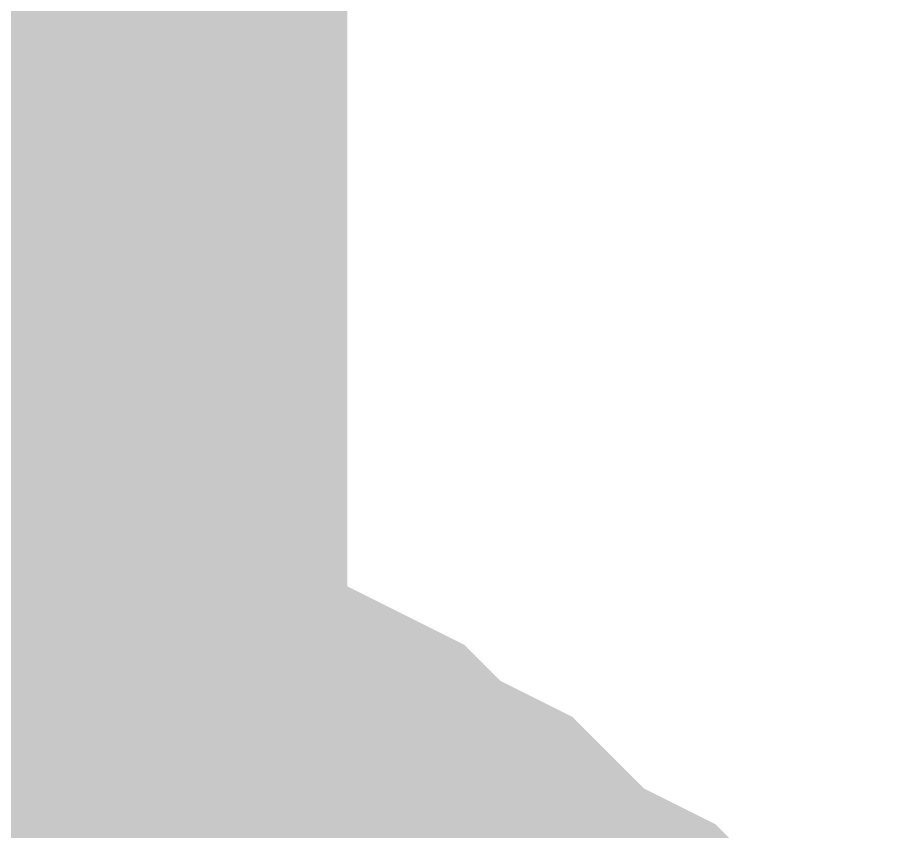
# Model space of a CAD drawing. Header units: inches. Extents: x 0 to 841, y 0 to 594.
# Drawn here: x 520.178 to 520.722, y 110.663 to 111.173 of the extents above; entities that cross this region are included whole.
import ezdxf

# ---------------------------------------------------------------- set-up
doc = ezdxf.new("R2010")
doc.units = ezdxf.units.IN
doc.layers.add('Sheet', color=255, linetype='Continuous')

msp = doc.modelspace()

# ---------------------------------------------------------------- linework, layer by layer
at = {"layer": 'Sheet'}
for points in [[(520.01055, 114.99093, 0.7493, 0.7493, 0), (520.01055, 109.98253, 0.7493, 0.7493, 0)], [(520.01055, 110.74614, 0.29972, 0.29972, 0), (520.05546, 110.74614, 0.29972, 0.29972, 0), (520.07792, 110.74614, 0.29972, 0.29972, 0), (520.12284, 110.74614, 0.29972, 0.29972, 0), (520.16775, 110.72368, 0.29972, 0.29972, 0), (520.19021, 110.72368, 0.29972, 0.29972, 0), (520.23513, 110.70123, 0.29972, 0.29972, 0), (520.25758, 110.70123, 0.29972, 0.29972, 0), (520.3025, 110.67877, 0.29972, 0.29972, 0), (520.32496, 110.67877, 0.29972, 0.29972, 0), (520.36987, 110.65631, 0.29972, 0.29972, 0), (520.39233, 110.63385, 0.29972, 0.29972, 0), (520.43725, 110.61139, 0.29972, 0.29972, 0), (520.4597, 110.58893, 0.29972, 0.29972, 0), (520.48216, 110.56647, 0.29972, 0.29972, 0), (520.52708, 110.54401, 0.29972, 0.29972, 0), (520.54954, 110.52155, 0.29972, 0.29972, 0), (520.57199, 110.49909, 0.29972, 0.29972, 0)], [(520.01055, 110.74614, 0.29972, 0.29972, 0), (520.05546, 110.74614, 0.29972, 0.29972, 0), (520.07792, 110.74614, 0.29972, 0.29972, 0), (520.12284, 110.74614, 0.29972, 0.29972, 0), (520.16775, 110.72368, 0.29972, 0.29972, 0), (520.19021, 110.72368, 0.29972, 0.29972, 0), (520.23513, 110.70123, 0.29972, 0.29972, 0), (520.25758, 110.70123, 0.29972, 0.29972, 0), (520.3025, 110.67877, 0.29972, 0.29972, 0), (520.32496, 110.67877, 0.29972, 0.29972, 0), (520.36987, 110.65631, 0.29972, 0.29972, 0), (520.39233, 110.63385, 0.29972, 0.29972, 0), (520.43725, 110.61139, 0.29972, 0.29972, 0), (520.4597, 110.58893, 0.29972, 0.29972, 0), (520.48216, 110.56647, 0.29972, 0.29972, 0), (520.52708, 110.54401, 0.29972, 0.29972, 0), (520.54954, 110.52155, 0.29972, 0.29972, 0), (520.57199, 110.49909, 0.29972, 0.29972, 0)], [(520.01055, 110.74614, 0.29972, 0.29972, 0), (520.05546, 110.74614, 0.29972, 0.29972, 0), (520.07792, 110.74614, 0.29972, 0.29972, 0), (520.12284, 110.74614, 0.29972, 0.29972, 0), (520.16775, 110.72368, 0.29972, 0.29972, 0), (520.19021, 110.72368, 0.29972, 0.29972, 0), (520.23513, 110.70123, 0.29972, 0.29972, 0), (520.25758, 110.70123, 0.29972, 0.29972, 0), (520.3025, 110.67877, 0.29972, 0.29972, 0), (520.32496, 110.67877, 0.29972, 0.29972, 0), (520.36987, 110.65631, 0.29972, 0.29972, 0), (520.39233, 110.63385, 0.29972, 0.29972, 0), (520.43725, 110.61139, 0.29972, 0.29972, 0), (520.4597, 110.58893, 0.29972, 0.29972, 0), (520.48216, 110.56647, 0.29972, 0.29972, 0), (520.52708, 110.54401, 0.29972, 0.29972, 0), (520.54954, 110.52155, 0.29972, 0.29972, 0), (520.57199, 110.49909, 0.29972, 0.29972, 0)], [(520.01055, 110.74614, 0.29972, 0.29972, 0), (520.05546, 110.74614, 0.29972, 0.29972, 0), (520.07792, 110.74614, 0.29972, 0.29972, 0), (520.12284, 110.74614, 0.29972, 0.29972, 0), (520.16775, 110.72368, 0.29972, 0.29972, 0), (520.19021, 110.72368, 0.29972, 0.29972, 0), (520.23513, 110.70123, 0.29972, 0.29972, 0), (520.25758, 110.70123, 0.29972, 0.29972, 0), (520.3025, 110.67877, 0.29972, 0.29972, 0), (520.32496, 110.67877, 0.29972, 0.29972, 0), (520.36987, 110.65631, 0.29972, 0.29972, 0), (520.39233, 110.63385, 0.29972, 0.29972, 0), (520.43725, 110.61139, 0.29972, 0.29972, 0), (520.4597, 110.58893, 0.29972, 0.29972, 0), (520.48216, 110.56647, 0.29972, 0.29972, 0), (520.52708, 110.54401, 0.29972, 0.29972, 0), (520.54954, 110.52155, 0.29972, 0.29972, 0), (520.57199, 110.49909, 0.29972, 0.29972, 0)], [(520.01055, 110.74614, 0.29972, 0.29972, 0), (520.05546, 110.74614, 0.29972, 0.29972, 0), (520.07792, 110.74614, 0.29972, 0.29972, 0), (520.12284, 110.74614, 0.29972, 0.29972, 0), (520.16775, 110.72368, 0.29972, 0.29972, 0), (520.19021, 110.72368, 0.29972, 0.29972, 0), (520.23513, 110.70123, 0.29972, 0.29972, 0), (520.25758, 110.70123, 0.29972, 0.29972, 0), (520.3025, 110.67877, 0.29972, 0.29972, 0), (520.32496, 110.67877, 0.29972, 0.29972, 0), (520.36987, 110.65631, 0.29972, 0.29972, 0), (520.39233, 110.63385, 0.29972, 0.29972, 0), (520.43725, 110.61139, 0.29972, 0.29972, 0), (520.4597, 110.58893, 0.29972, 0.29972, 0), (520.48216, 110.56647, 0.29972, 0.29972, 0), (520.52708, 110.54401, 0.29972, 0.29972, 0), (520.54954, 110.52155, 0.29972, 0.29972, 0), (520.57199, 110.49909, 0.29972, 0.29972, 0)], [(520.12284, 110.74614, 0.09906, 0.09906, 0), (520.16775, 110.72368, 0.09906, 0.09906, 0), (520.19021, 110.72368, 0.09906, 0.09906, 0), (520.23513, 110.70123, 0.09906, 0.09906, 0), (520.25758, 110.70123, 0.09906, 0.09906, 0), (520.3025, 110.67877, 0.09906, 0.09906, 0), (520.32496, 110.67877, 0.09906, 0.09906, 0), (520.36987, 110.65631, 0.09906, 0.09906, 0), (520.39233, 110.63385, 0.09906, 0.09906, 0), (520.43725, 110.61139, 0.09906, 0.09906, 0)], [(520.12284, 110.74614, 0.09906, 0.09906, 0), (520.16775, 110.72368, 0.09906, 0.09906, 0), (520.19021, 110.72368, 0.09906, 0.09906, 0), (520.23513, 110.70123, 0.09906, 0.09906, 0), (520.25758, 110.70123, 0.09906, 0.09906, 0), (520.3025, 110.67877, 0.09906, 0.09906, 0), (520.32496, 110.67877, 0.09906, 0.09906, 0), (520.36987, 110.65631, 0.09906, 0.09906, 0), (520.39233, 110.63385, 0.09906, 0.09906, 0), (520.43725, 110.61139, 0.09906, 0.09906, 0)], [(520.12284, 110.74614, 0.09906, 0.09906, 0), (520.16775, 110.72368, 0.09906, 0.09906, 0), (520.19021, 110.72368, 0.09906, 0.09906, 0), (520.23513, 110.70123, 0.09906, 0.09906, 0), (520.25758, 110.70123, 0.09906, 0.09906, 0), (520.3025, 110.67877, 0.09906, 0.09906, 0), (520.32496, 110.67877, 0.09906, 0.09906, 0), (520.36987, 110.65631, 0.09906, 0.09906, 0), (520.39233, 110.63385, 0.09906, 0.09906, 0), (520.43725, 110.61139, 0.09906, 0.09906, 0)], [(520.12284, 110.74614, 0.09906, 0.09906, 0), (520.16775, 110.72368, 0.09906, 0.09906, 0), (520.19021, 110.72368, 0.09906, 0.09906, 0), (520.23513, 110.70123, 0.09906, 0.09906, 0), (520.25758, 110.70123, 0.09906, 0.09906, 0), (520.3025, 110.67877, 0.09906, 0.09906, 0), (520.32496, 110.67877, 0.09906, 0.09906, 0), (520.36987, 110.65631, 0.09906, 0.09906, 0), (520.39233, 110.63385, 0.09906, 0.09906, 0), (520.43725, 110.61139, 0.09906, 0.09906, 0)], [(520.12284, 110.74614, 0.09906, 0.09906, 0), (520.16775, 110.72368, 0.09906, 0.09906, 0), (520.19021, 110.72368, 0.09906, 0.09906, 0), (520.23513, 110.70123, 0.09906, 0.09906, 0), (520.25758, 110.70123, 0.09906, 0.09906, 0), (520.3025, 110.67877, 0.09906, 0.09906, 0), (520.32496, 110.67877, 0.09906, 0.09906, 0), (520.36987, 110.65631, 0.09906, 0.09906, 0), (520.39233, 110.63385, 0.09906, 0.09906, 0), (520.43725, 110.61139, 0.09906, 0.09906, 0)]]:
    msp.add_lwpolyline(points, format="xyseb", dxfattribs=at)

doc.saveas('drawing.dxf')
